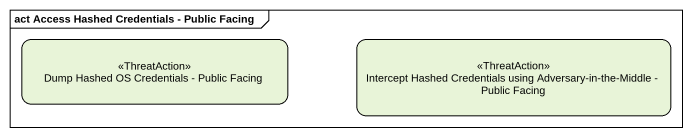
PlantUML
@startuml
mainframe act Access Hashed Credentials - Public Facing
hide empty description
state "Dump Hashed OS Credentials - Public Facing" as Dump_Hashed_OS_Credentials <<ThreatAction>>
state "Intercept Hashed Credentials using Adversary-in-the-Middle - Public Facing" as Intercept_Hashed <<ThreatAction>>
@enduml
